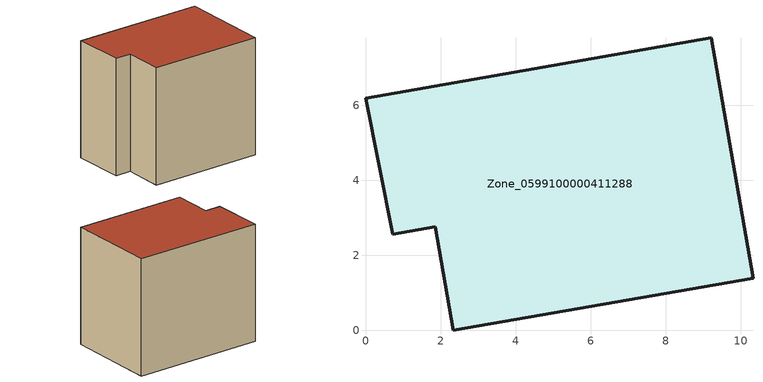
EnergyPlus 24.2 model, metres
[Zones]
Zone_0599100000411288
 floor ground (C_G): 1.86,2.76 0.73,2.57 0,6.19 9.21,7.8 10.33,1.39 2.34,0 z0
 wall outside (C_F): 9.21,7.8 0,6.19 0.73,2.57 1.86,2.76 2.34,0 10.33,1.39 9.21,7.8 z0:8.32
 roof outside (C_R): 2.34,0 10.33,1.39 9.21,7.8 0,6.19 0.73,2.57 1.86,2.76 z8.32
[BUILDING]
Pand.0599100000411288: North Axis=0; Terrain=City; Loads Convergence Tolerance Value=0.04; Temperature Convergence Tolerance Value=0.4; Solar Distribution=FullExterior; Maximum Number of Warmup Days=25; Minimum Number of Warmup Days=1
[Site:Location]
Rotterdam.The.Hague.AP_ZH_NLD Design_Conditions: Latitude=51.96; Longitude=4.45; Time Zone=1; Elevation=-4.5
[SITE:GROUNDTEMPERATURE:BUILDINGSURFACE]
18, 18, 18, 18, 18, 18, 18, 18, 18, 18, 18, 18
[MATERIAL] Thermal Absorptance=0.9; Solar Absorptance=0.7; Visible Absorptance=0.7
Name | Roughness | Thickness | Conductivity | Density | Specific Heat
G.TC.1992-2005 | MediumSmooth | 0.15 | 0.06 | 540 | 1210
F.TC.1992-2005 | Rough | 0.3 | 0.12 | 1920 | 840
R.TC.1992-2005 | MediumRough | 0.2 | 0.08 | 1500 | 1000
[CONSTRUCTION]
C_G: G.TC.1992-2005
C_F: F.TC.1992-2005
C_R: R.TC.1992-2005
[ZONE]
Zone_0599100000411288: Type=1; Multiplier=1; Ceiling Height=Autocalculate; Volume=Autocalculate; Floor Area=autocalculate; Part of Total Floor Area=Yes
[ZONEINFILTRATION:DESIGNFLOWRATE]
Infil_Zone_0599100000411288: Zone or ZoneList or Space or SpaceList=Zone_0599100000411288; Schedule=AlwaysOn; Design Flow Rate Calculation Method=Flow/Area; Flow Rate per Floor Area=0.0015; Constant Term Coefficient=1; Temperature Term Coefficient=0; Velocity Term Coefficient=0; Velocity Squared Term Coefficient=0
[HVACTEMPLATE:ZONE:IDEALLOADSAIRSYSTEM]
Zone_0599100000411288: Maximum Heating Supply Air Temperature=50; Minimum Cooling Supply Air Temperature=13; Maximum Heating Supply Air Humidity Ratio=0.0156; Minimum Cooling Supply Air Humidity Ratio=0.0077; Heating Limit=NoLimit; Cooling Limit=NoLimit; Dehumidification Control Type=ConstantSensibleHeatRatio; Cooling Sensible Heat Ratio=0.7; Dehumidification Setpoint=60; Humidification Control Type=None; Humidification Setpoint=30; Outdoor Air Method=None; Outdoor Air Flow Rate per Person=0.00944; Outdoor Air Flow Rate per Zone Floor Area=0; Outdoor Air Flow Rate per Zone=0; Demand Controlled Ventilation Type=None; Outdoor Air Economizer Type=NoEconomizer; Heat Recovery Type=None; Sensible Heat Recovery Effectiveness=0.7; Latent Heat Recovery Effectiveness=0.65
[ZONECONTROL:THERMOSTAT]
ThermostatControl_Zone_0599100000411288: Zone or ZoneList=Zone_0599100000411288; Control Type Schedule=DualSetpointControlType; Control 1=Thermostat_Zone_0599100000411288; Temperature Difference Between Cutout And Setpoint=0
[THERMOSTATSETPOINT:DUALSETPOINT]
Thermostat_Zone_0599100000411288: Heating Setpoint Temperature Schedule=HeatingSetpoint_Zone_0599100000411288; Cooling Setpoint Temperature Schedule=CoolingSetpoint_Zone_0599100000411288
[SCHEDULE:COMPACT]
HeatingSetpoint_Zone_0599100000411288: Through: 12/31, For: AllDays, Until: 24:00, 21
CoolingSetpoint_Zone_0599100000411288: Through: 12/31, For: AllDays, Until: 24:00, 24
DualSetpointControlType: Through: 12/31, For: AllDays, Until: 24:00, 4
AlwaysOn: Through: 12/31, For: AllDays, Until: 24:00, 1
